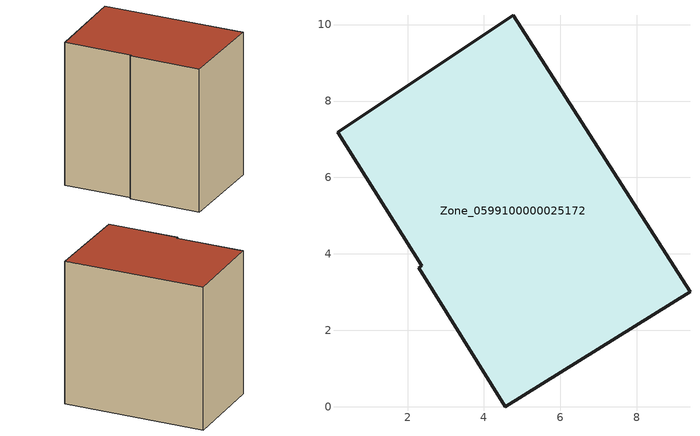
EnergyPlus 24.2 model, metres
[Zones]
Zone_0599100000025172
 floor ground (C_G): 4.77,10.25 9.39,3.01 4.55,0 2.29,3.64 2.37,3.69 0.17,7.18 z0
 wall outside (C_F): 4.55,0 9.39,3.01 4.77,10.25 0.17,7.18 2.37,3.69 2.29,3.64 4.55,0 z0:8.79
 roof outside (C_R): 9.39,3.01 4.77,10.25 0.17,7.18 2.37,3.69 2.29,3.64 4.55,0 z8.79
[BUILDING]
Pand.0599100000025172: North Axis=0; Terrain=City; Loads Convergence Tolerance Value=0.04; Temperature Convergence Tolerance Value=0.4; Solar Distribution=FullExterior; Maximum Number of Warmup Days=25; Minimum Number of Warmup Days=1
[Site:Location]
Rotterdam.The.Hague.AP_ZH_NLD Design_Conditions: Latitude=51.96; Longitude=4.45; Time Zone=1; Elevation=-4.5
[SITE:GROUNDTEMPERATURE:BUILDINGSURFACE]
18, 18, 18, 18, 18, 18, 18, 18, 18, 18, 18, 18
[MATERIAL] Thermal Absorptance=0.9; Solar Absorptance=0.7; Visible Absorptance=0.7
Name | Roughness | Thickness | Conductivity | Density | Specific Heat
G.TC.1975-1991 | MediumSmooth | 0.15 | 0.288461 | 540 | 1210
F.TC.1975-1991 | Rough | 0.3 | 0.230769 | 1920 | 840
R.TC.1975-1991 | MediumRough | 0.2 | 0.153846 | 1500 | 1000
[CONSTRUCTION]
C_G: G.TC.1975-1991
C_F: F.TC.1975-1991
C_R: R.TC.1975-1991
[ZONE]
Zone_0599100000025172: Type=1; Multiplier=1; Ceiling Height=Autocalculate; Volume=Autocalculate; Floor Area=autocalculate; Part of Total Floor Area=Yes
[ZONEINFILTRATION:DESIGNFLOWRATE]
Infil_Zone_0599100000025172: Zone or ZoneList or Space or SpaceList=Zone_0599100000025172; Schedule=AlwaysOn; Design Flow Rate Calculation Method=Flow/Area; Flow Rate per Floor Area=0.003; Constant Term Coefficient=1; Temperature Term Coefficient=0; Velocity Term Coefficient=0; Velocity Squared Term Coefficient=0
[HVACTEMPLATE:ZONE:IDEALLOADSAIRSYSTEM]
Zone_0599100000025172: Maximum Heating Supply Air Temperature=50; Minimum Cooling Supply Air Temperature=13; Maximum Heating Supply Air Humidity Ratio=0.0156; Minimum Cooling Supply Air Humidity Ratio=0.0077; Heating Limit=NoLimit; Cooling Limit=NoLimit; Dehumidification Control Type=ConstantSensibleHeatRatio; Cooling Sensible Heat Ratio=0.7; Dehumidification Setpoint=60; Humidification Control Type=None; Humidification Setpoint=30; Outdoor Air Method=None; Outdoor Air Flow Rate per Person=0.00944; Outdoor Air Flow Rate per Zone Floor Area=0; Outdoor Air Flow Rate per Zone=0; Demand Controlled Ventilation Type=None; Outdoor Air Economizer Type=NoEconomizer; Heat Recovery Type=None; Sensible Heat Recovery Effectiveness=0.7; Latent Heat Recovery Effectiveness=0.65
[ZONECONTROL:THERMOSTAT]
ThermostatControl_Zone_0599100000025172: Zone or ZoneList=Zone_0599100000025172; Control Type Schedule=DualSetpointControlType; Control 1=Thermostat_Zone_0599100000025172; Temperature Difference Between Cutout And Setpoint=0
[THERMOSTATSETPOINT:DUALSETPOINT]
Thermostat_Zone_0599100000025172: Heating Setpoint Temperature Schedule=HeatingSetpoint_Zone_0599100000025172; Cooling Setpoint Temperature Schedule=CoolingSetpoint_Zone_0599100000025172
[SCHEDULE:COMPACT]
HeatingSetpoint_Zone_0599100000025172: Through: 12/31, For: AllDays, Until: 24:00, 21
CoolingSetpoint_Zone_0599100000025172: Through: 12/31, For: AllDays, Until: 24:00, 24
DualSetpointControlType: Through: 12/31, For: AllDays, Until: 24:00, 4
AlwaysOn: Through: 12/31, For: AllDays, Until: 24:00, 1
